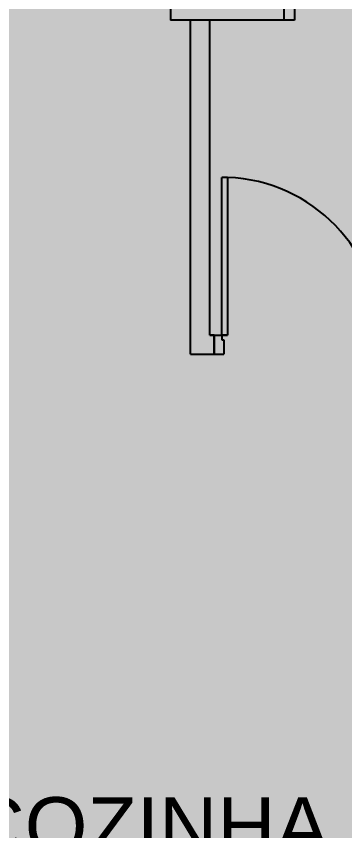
# Model space of a CAD drawing. Header units: metres. Extents: x -331 to 2982, y 362 to 2539.
# Drawn here: x 793.063 to 794.77, y 985.994 to 990.231 of the extents above; entities that cross this region are included whole.
import ezdxf
from ezdxf.enums import TextEntityAlignment as Align

# ---------------------------------------------------------------- set-up
doc = ezdxf.new("R2010")
doc.units = ezdxf.units.M
doc.layers.add('_salas', color=251, linetype='Continuous', plot=False)
doc.layers.add('Div', color=251, linetype='Continuous')
doc.layers.add('Pis', color=251, linetype='Continuous')
doc.styles.add('DESTAQUE', font='arial.ttf', dxfattribs={"height": 0.4})

msp = doc.modelspace()

# ---------------------------------------------------------------- hatches: boundary and pattern name
at = {"layer": '_salas', "transparency": 33554559}
h = msp.add_hatch(color=256, dxfattribs=at)
h.dxf.hatch_style = 1
h.paths.add_polyline_path([(820.1455, 995.2122), (820.1455, 996.6939), (815.2005, 996.6939), (815.2005, 1004.348), (796.5505, 1004.348), (796.5505, 1005.3023), (790.5648, 1005.3023), (790.4667, 1005.3023), (790.1155, 1005.6539), (790.0755, 1005.6539), (790.0755, 979.868), (790.3055, 979.868), (790.3055, 980.058), (790.4598, 980.2123), (820.1455, 980.2123), (820.1455, 981.7048), (820.3856, 981.8467), (820.6205, 981.9971), (820.6205, 980.9223), (821.2605, 980.9223), (821.2605, 982.4726, 0.087526), (823.0202, 984.545, 0.418022)])

# ---------------------------------------------------------------- linework, layer by layer
at = {"layer": 'Div', "lineweight": 0}
for p, q in [((793.968, 988.4726), (793.968, 990.2102)), ((794.068, 988.5726), (794.068, 990.2102)), ((794.068, 988.5726), (794.0913, 988.5726)), ((794.0913, 988.5726), (794.068, 988.5726)), ((793.968, 988.4726), (794.0913, 988.4726))]:
    msp.add_line(p, q, dxfattribs=at)
at = {"layer": 'Pis'}
for p, q in [((793.8648, 990.8211), (793.8648, 990.2102)), ((794.4533, 990.8211), (794.4533, 990.2102)), ((794.5091, 990.8211), (794.5091, 990.2102)), ((794.5091, 990.2102), (793.8648, 990.2102)), ((793.968, 988.4726), (793.968, 990.2102)), ((794.068, 988.5726), (794.068, 990.2102)), ((794.1313, 988.5726), (794.1313, 989.3926)), ((794.1613, 989.3926), (794.1313, 989.3926)), ((794.1613, 989.3926), (794.1613, 988.5726)), ((794.068, 988.5726), (794.0913, 988.5726)), ((794.0913, 988.5726), (794.068, 988.5726)), ((794.0913, 988.4726), (794.0913, 988.5726)), ((794.0913, 988.5726), (794.0913, 988.4726)), ((794.0913, 988.5726), (794.1613, 988.5726)), ((794.0913, 988.4726), (794.0913, 988.5726)), ((794.1613, 988.5726), (794.1313, 988.5726)), ((794.1313, 988.5726), (794.1313, 988.5476)), ((794.1313, 988.5476), (794.1413, 988.5476)), ((794.1413, 988.5476), (794.1413, 988.4726)), ((793.968, 988.4726), (794.0913, 988.4726)), ((794.0913, 988.4726), (794.1413, 988.4726))]:
    msp.add_line(p, q, dxfattribs=at)
msp.add_arc((794.1303, 988.5722), 0.821, 0.0276, 87.8374, dxfattribs=at)

# ---------------------------------------------------------------- texts
at = {"layer": 'Pis', "style": 'DESTAQUE'}
msp.add_text('COZINHA', height=0.3, dxfattribs=at).set_placement((793.7465, 985.8684), align=Align.CENTER)

doc.saveas('drawing.dxf')
